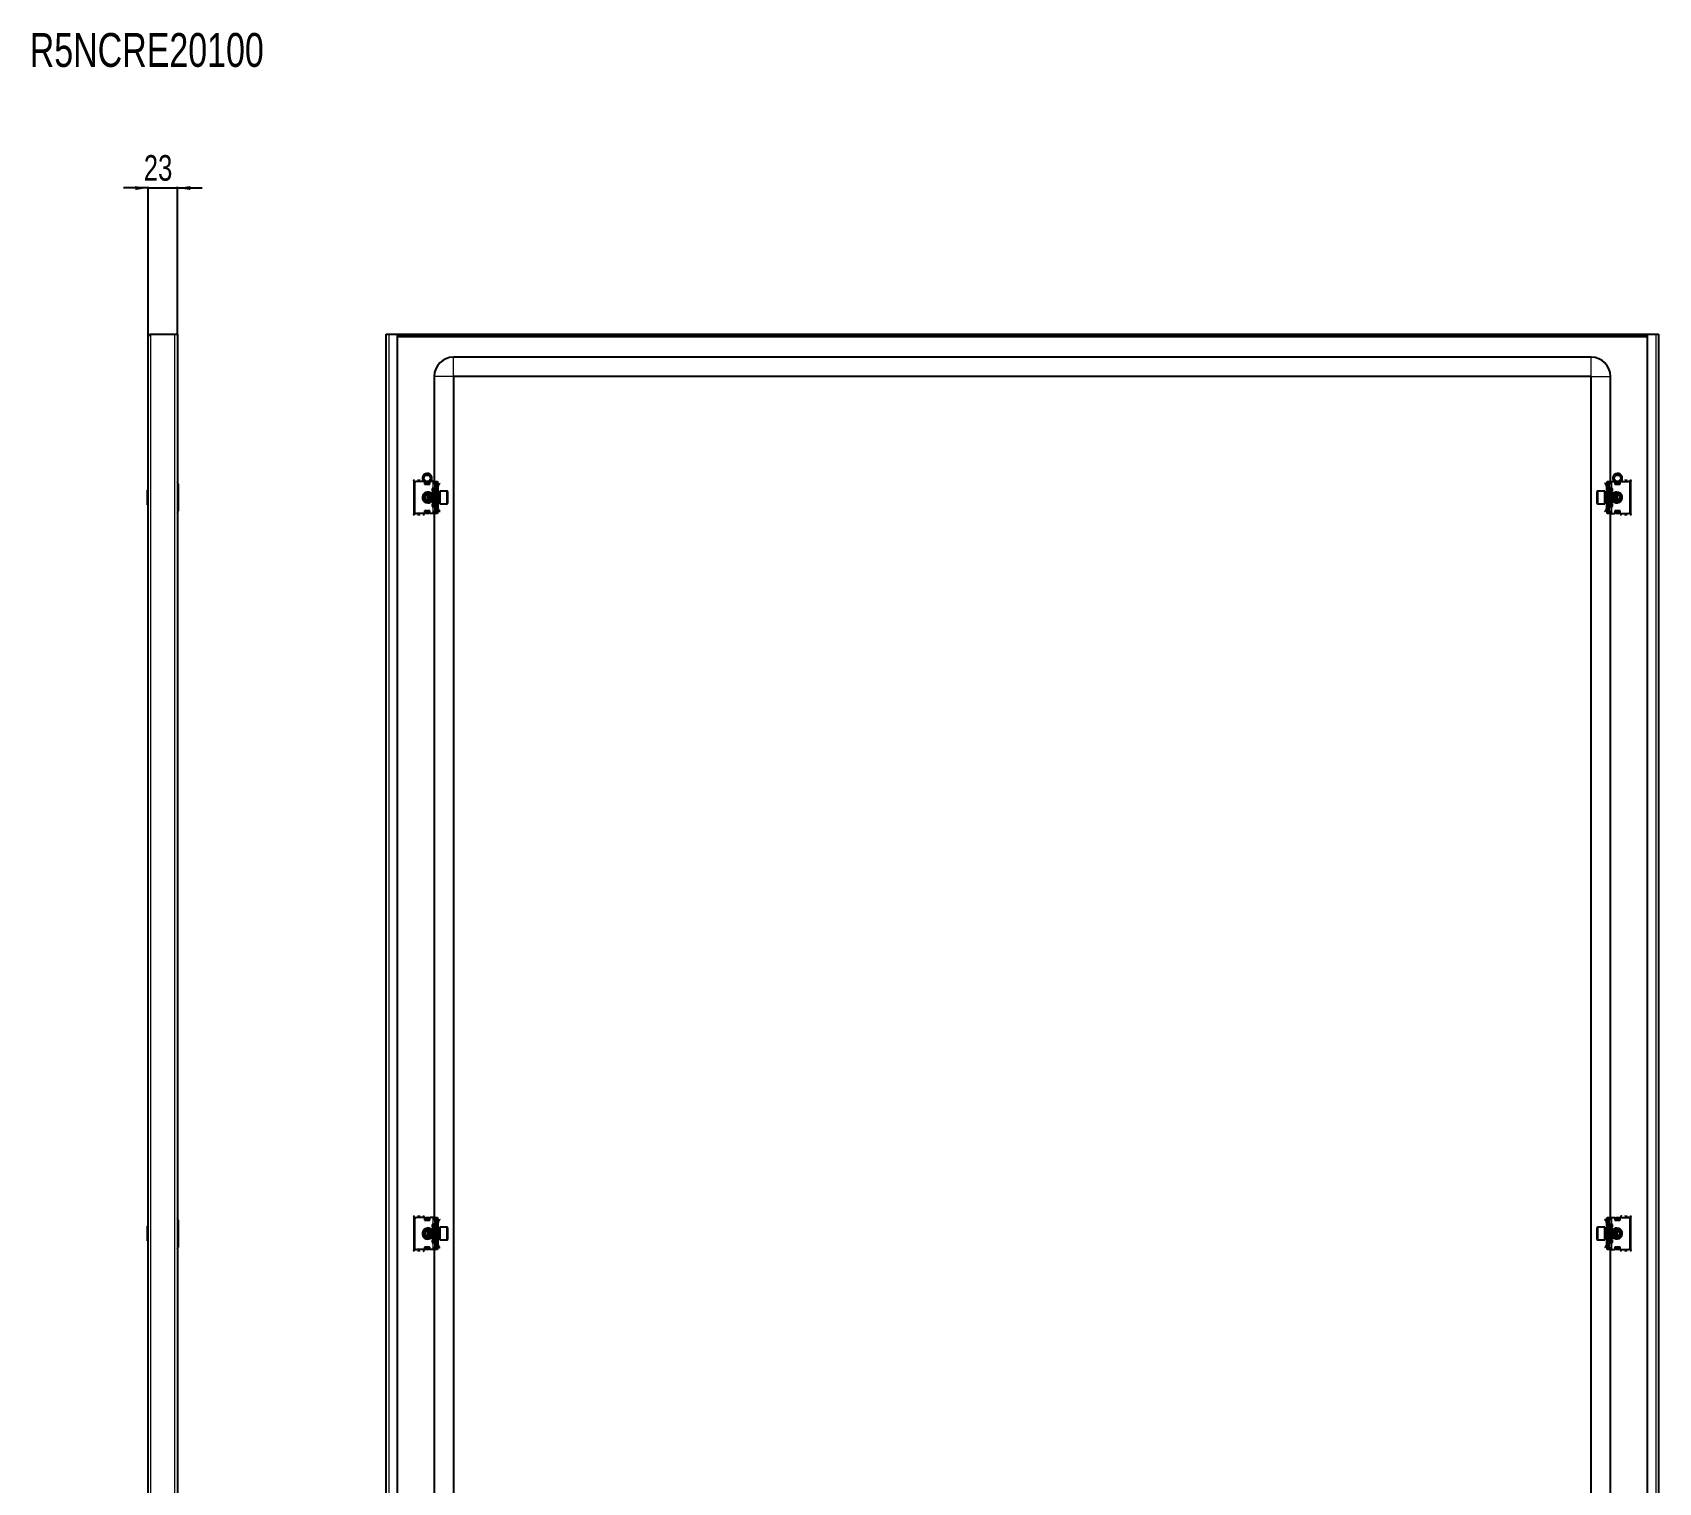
# Model space of a CAD drawing. Header units: millimetres. Extents: x -666 to 2049, y -1116 to 1206.
# Drawn here: x 778 to 2049, y 74 to 1206 of the extents above; entities that cross this region are included whole.
import ezdxf

# ---------------------------------------------------------------- set-up
doc = ezdxf.new("R2010")
doc.units = ezdxf.units.MM
doc.layers.add('FORMAT', color=7, linetype='Continuous')
doc.styles.add('SLDTEXTSTYLE0', font='TXT', dxfattribs={"width": 0.75})
doc.dimstyles.new('SLDDIMSTYLE0', dxfattribs={"dimtxt": 20, "dimasz": 10, "dimexe": 0, "dimexo": 0.0625, "dimgap": 5, "dimtad": 2, "dimdec": 1, "dimrnd": 1e-09, "dimzin": 12, "dimdsep": 46, "dimtxsty": 'SLDTEXTSTYLE0', "dimsah": 1, "dimcen": 0.09, "dimadec": 0, "dimazin": 3, "dimtfac": 1, "dimtmove": 0, "dimatfit": 0, "dimfxl": 0, "dimfrac": 2, "dimtolj": 1, "dimtzin": 12, "dimarcsym": 0})

# ---------------------------------------------------------------- blocks, each defined once
blk = doc.blocks.new('_D')
at = {"layer": 'FORMAT'}
for p, q in [((868.5, 1084.7), (849.3, 1084.7)), ((868.5, 968.4), (868.5, 1085.7)), ((868.5, 1084.7), (891.5, 1084.7)), ((891.5, 970.5), (891.5, 1085.7)), ((891.5, 1084.7), (910.7, 1084.7))]:
    blk.add_line(p, q, dxfattribs=at)
for points in [[(868.5, 1084.7), (858.5, 1086.2), (858.5, 1083.1)], [(891.5, 1084.7), (901.5, 1083.1), (901.5, 1086.2)]]:
    blk.add_solid(points, dxfattribs=at)
at = {"layer": 'FORMAT', "insert": (865.2, 1110.4), "char_height": 20, "attachment_point": 1, "style": 'SLDTEXTSTYLE0'}
blk.add_mtext('23', dxfattribs=at)

msp = doc.modelspace()

# ---------------------------------------------------------------- linework, layer by layer
at = {"color": 7, "linetype": 'Continuous', "lineweight": 25}
for p, q in [((868.5, -982.42), (868.5, 968.38)), ((870.6, 970.48), (889.4, 970.48)), ((889.4, 970.48), (891.5, 970.48)), ((891.5, 970.48), (891.5, -984.52)), ((1054.61, 970.48), (1056.71, 970.48)), ((1054.61, -984.52), (1054.61, 970.48)), ((1056.71, 970.48), (1063.11, 970.48)), ((1063.11, 970.48), (1063.11, -984.52)), ((1063.11, 970.48), (2040.11, 970.48)), ((1063.11, 968.98), (2040.11, 968.98)), ((2040.11, -984.52), (2040.11, 970.48)), ((2040.11, 970.48), (2046.51, 970.48)), ((2046.51, 970.48), (2048.61, 970.48)), ((2048.61, 970.48), (2048.61, -984.52)), ((1996.11, 952.48), (1107.11, 952.48)), ((1092.11, 937.48), (1092.11, 855.48)), ((1107.11, 937.48), (1107.11, -951.52)), ((1996.11, 937.48), (1107.11, 937.48)), ((1996.11, -951.52), (1996.11, 937.48)), ((2011.11, 855.48), (2011.11, 937.48)), ((892, 853.48), (892, 832.48)), ((1076.11, 855.73), (1076.11, 830.23)), ((1076.61, 853.48), (1076.61, 832.48)), ((1084.61, 855.48), (1078.61, 855.48)), ((1084.61, 855.48), (1084.61, 853.48)), ((1084.81, 854.69), (1084.61, 854.81)), ((1084.61, 853.48), (1088.61, 853.48)), ((1084.81, 853.48), (1084.81, 854.69)), ((1084.86, 855.11), (1085.19, 855.34)), ((1085.36, 855.11), (1084.86, 854.75)), ((1084.86, 854.75), (1084.86, 855.11)), ((1084.86, 853.84), (1084.86, 854.75)), ((1084.86, 853.48), (1084.86, 853.84)), ((1085.36, 855.26), (1085.36, 855.11)), ((1085.36, 855.11), (1085.76, 855.11)), ((1087.45, 855.11), (1087.86, 855.11)), ((1087.86, 855.11), (1087.86, 855.26)), ((1088.36, 854.75), (1087.86, 855.11)), ((1088.02, 855.34), (1088.36, 855.11)), ((1088.36, 855.11), (1088.36, 854.75)), ((1088.61, 854.81), (1088.36, 854.67)), ((1088.36, 854.75), (1088.36, 853.84)), ((1088.36, 853.84), (1088.36, 853.48)), ((1088.61, 853.48), (1088.61, 855.48)), ((1091.11, 855.48), (1088.61, 855.48)), ((1092.61, 855.48), (1091.11, 855.48)), ((1092.61, 853.48), (1092.61, 855.48)), ((1092.61, 855.48), (1094.61, 855.48)), ((1092.61, 853.48), (1092.61, 832.48)), ((1093.61, 832.48), (1093.61, 853.48)), ((1094.61, 855.48), (1094.61, 855.22)), ((1094.61, 855.22), (1094.61, 830.75)), ((1094.61, 854.4), (1094.81, 854.19)), ((1095.11, 851.73), (1094.61, 851.73)), ((1095.11, 853.48), (1095.11, 853.02)), ((1095.11, 848.23), (1095.11, 851.73)), ((1095.19, 853.15), (1096.17, 854.12)), ((1095.55, 852.8), (1095.19, 853.15)), ((1095.55, 852.8), (1096.52, 853.77)), ((1096.17, 854.12), (1096.52, 853.77)), ((2007.05, 854.12), (2006.69, 853.77)), ((2007.67, 852.8), (2006.69, 853.77)), ((2008.02, 853.15), (2007.05, 854.12)), ((2007.67, 852.8), (2008.02, 853.15)), ((2008.11, 853.48), (2008.11, 853.09)), ((2008.11, 851.73), (2008.61, 851.73)), ((2008.11, 851.73), (2008.11, 848.23)), ((2008.4, 854.19), (2008.61, 854.4)), ((2008.61, 855.48), (2010.61, 855.48)), ((2008.61, 855.22), (2008.61, 855.48)), ((2008.61, 830.75), (2008.61, 855.22)), ((2009.61, 853.48), (2009.61, 832.48)), ((2010.61, 855.48), (2010.61, 853.48)), ((2010.61, 855.48), (2012.11, 855.48)), ((2010.61, 832.48), (2010.61, 853.48)), ((2012.11, 855.48), (2014.61, 855.48)), ((2014.61, 855.48), (2014.61, 853.48)), ((2014.86, 854.67), (2014.61, 854.81)), ((2014.61, 853.48), (2018.61, 853.48)), ((2014.86, 855.11), (2015.19, 855.34)), ((2015.36, 855.11), (2014.86, 854.75)), ((2014.86, 854.75), (2014.86, 855.11)), ((2014.86, 853.84), (2014.86, 854.75)), ((2014.86, 853.48), (2014.86, 853.84)), ((2015.36, 855.26), (2015.36, 855.11)), ((2015.36, 855.11), (2015.76, 855.11)), ((2017.45, 855.11), (2017.86, 855.11)), ((2017.86, 855.11), (2017.86, 855.26)), ((2018.36, 854.75), (2017.86, 855.11)), ((2018.02, 855.34), (2018.36, 855.11)), ((2018.36, 855.11), (2018.36, 854.75)), ((2018.36, 854.75), (2018.36, 853.84)), ((2018.36, 853.84), (2018.36, 853.48)), ((2018.61, 854.81), (2018.41, 854.69)), ((2018.41, 854.69), (2018.41, 853.48)), ((2018.61, 853.48), (2018.61, 855.48)), ((2018.61, 855.48), (2024.61, 855.48)), ((2026.61, 832.48), (2026.61, 853.48)), ((2027.11, 830.23), (2027.11, 855.73)), ((868.5, 848.77), (868.2, 848.77)), ((868.2, 837.2), (868.2, 848.77)), ((1086.08, 840.42), (1086.91, 840.23)), ((1087.16, 845.98), (1086.61, 845.43)), ((1086.61, 845.43), (1086.61, 840.54)), ((1086.61, 840.54), (1087.16, 839.98)), ((1087.22, 845.98), (1087.16, 845.98)), ((1087.16, 845.98), (1087.16, 839.98)), ((1087.16, 839.98), (1087.22, 839.98)), ((1087.61, 845.43), (1087.22, 845.98)), ((1087.22, 845.98), (1087.22, 841.84)), ((1087.22, 841.84), (1087.22, 839.98)), ((1087.22, 839.98), (1087.61, 840.54)), ((1087.4, 840.24), (1087.77, 840.31)), ((1087.99, 845.98), (1087.61, 845.43)), ((1087.61, 845.43), (1087.61, 842.05)), ((1087.61, 842.05), (1087.61, 840.54)), ((1087.61, 840.54), (1087.99, 839.98)), ((1088.22, 845.98), (1087.99, 845.98)), ((1087.99, 845.98), (1087.99, 841.84)), ((1087.99, 841.84), (1087.99, 839.98)), ((1087.99, 839.98), (1088.22, 839.98)), ((1088.61, 845.43), (1088.22, 845.98)), ((1088.22, 845.98), (1088.22, 841.84)), ((1088.22, 841.84), (1088.22, 839.98)), ((1088.22, 839.98), (1088.61, 840.54)), ((1088.44, 845.67), (1088.68, 845.54)), ((1088.68, 840.43), (1088.44, 840.3)), ((1088.99, 845.98), (1088.61, 845.43)), ((1088.61, 845.43), (1088.61, 842.05)), ((1088.61, 842.05), (1088.61, 840.54)), ((1088.61, 840.54), (1088.99, 839.98)), ((1089.22, 845.98), (1088.99, 845.98)), ((1088.99, 845.98), (1088.99, 841.84)), ((1088.99, 841.84), (1088.99, 839.98)), ((1088.99, 839.98), (1089.22, 839.98)), ((1089.61, 845.43), (1089.22, 845.98)), ((1089.22, 845.98), (1089.22, 841.84)), ((1089.22, 841.84), (1089.22, 839.98)), ((1089.22, 839.98), (1089.61, 840.54)), ((1089.99, 845.98), (1089.61, 845.43)), ((1089.61, 845.43), (1089.61, 842.05)), ((1089.61, 842.05), (1089.61, 840.54)), ((1089.61, 840.54), (1089.99, 839.98)), ((1090.22, 845.98), (1089.99, 845.98)), ((1089.99, 845.98), (1089.99, 841.84)), ((1089.99, 841.84), (1089.99, 839.98)), ((1089.99, 839.98), (1090.22, 839.98)), ((1090.61, 845.43), (1090.22, 845.98)), ((1090.22, 845.98), (1090.22, 841.84)), ((1090.22, 841.84), (1090.22, 839.98)), ((1090.22, 839.98), (1090.61, 840.54)), ((1090.61, 849.98), (1090.61, 847.98)), ((1091.11, 849.98), (1090.61, 849.98)), ((1090.61, 848.23), (1091.61, 848.23)), ((1090.61, 847.98), (1092.28, 847.02)), ((1092.11, 846.98), (1090.61, 846.98)), ((1090.61, 846.98), (1090.61, 838.98)), ((1090.61, 838.98), (1092.11, 838.98)), ((1092.28, 838.95), (1090.61, 837.98)), ((1092.61, 849.98), (1091.11, 849.98)), ((1091.61, 848.23), (1092.11, 848.23)), ((1092.11, 848.23), (1092.11, 847.12)), ((1092.11, 838.85), (1092.11, 837.73)), ((1095.11, 848.23), (1094.61, 848.23)), ((1094.99, 845.98), (1094.61, 845.43)), ((1094.61, 840.54), (1094.99, 839.98)), ((1095.22, 845.98), (1094.99, 845.98)), ((1094.99, 845.98), (1094.99, 841.84)), ((1094.99, 841.84), (1094.99, 839.98)), ((1094.99, 839.98), (1095.22, 839.98)), ((1095.11, 845.98), (1095.11, 848.23)), ((1095.11, 837.73), (1095.11, 839.98)), ((1095.61, 845.43), (1095.22, 845.98)), ((1095.22, 845.98), (1095.22, 841.84)), ((1095.22, 841.84), (1095.22, 839.98)), ((1095.22, 839.98), (1095.61, 840.54)), ((1095.99, 845.98), (1095.61, 845.43)), ((1095.61, 845.43), (1095.61, 842.05)), ((1095.61, 842.05), (1095.61, 840.54)), ((1095.61, 840.54), (1095.99, 839.98)), ((1096.36, 845.98), (1095.99, 845.98)), ((1095.99, 845.98), (1095.99, 841.84)), ((1095.99, 841.84), (1095.99, 839.98)), ((1095.99, 839.98), (1096.36, 839.98)), ((1102.01, 847.98), (1096.61, 847.98)), ((1096.61, 847.98), (1096.61, 837.98)), ((1102.61, 847.38), (1102.61, 838.58)), ((2000.61, 847.05), (2000.61, 847.38)), ((2000.61, 838.58), (2000.61, 847.05)), ((2006.61, 847.98), (2001.21, 847.98)), ((2006.61, 847.61), (2006.61, 847.98)), ((2006.61, 837.98), (2006.61, 847.61)), ((2007.22, 845.98), (2006.86, 845.98)), ((2006.86, 839.98), (2007.22, 839.98)), ((2007.61, 845.43), (2007.22, 845.98)), ((2007.22, 841.84), (2007.22, 845.98)), ((2007.22, 839.98), (2007.22, 841.84)), ((2007.22, 839.98), (2007.61, 840.54)), ((2007.99, 845.98), (2007.61, 845.43)), ((2007.61, 842.05), (2007.61, 845.43)), ((2007.61, 840.54), (2007.61, 842.05)), ((2007.61, 840.54), (2007.99, 839.98)), ((2008.22, 845.98), (2007.99, 845.98)), ((2007.99, 841.84), (2007.99, 845.98)), ((2007.99, 839.98), (2007.99, 841.84)), ((2007.99, 839.98), (2008.22, 839.98)), ((2008.61, 848.23), (2008.11, 848.23)), ((2008.11, 848.23), (2008.11, 845.98)), ((2008.11, 839.98), (2008.11, 837.73)), ((2008.61, 845.43), (2008.22, 845.98)), ((2008.22, 841.84), (2008.22, 845.98)), ((2008.22, 839.98), (2008.22, 841.84)), ((2008.22, 839.98), (2008.61, 840.54)), ((2012.11, 849.98), (2010.61, 849.98)), ((2010.93, 847.02), (2012.61, 847.98)), ((2012.61, 837.98), (2010.93, 838.95)), ((2011.11, 847.12), (2011.11, 848.23)), ((2011.11, 848.23), (2011.61, 848.23)), ((2012.61, 846.98), (2011.11, 846.98)), ((2011.11, 838.98), (2012.61, 838.98)), ((2011.11, 837.73), (2011.11, 838.85)), ((2011.61, 848.23), (2012.61, 848.23)), ((2012.61, 849.98), (2012.11, 849.98)), ((2012.61, 847.98), (2012.61, 849.98)), ((2012.61, 838.98), (2012.61, 846.98)), ((2012.99, 845.98), (2012.61, 845.43)), ((2012.61, 840.54), (2012.99, 839.98)), ((2013.22, 845.98), (2012.99, 845.98)), ((2012.99, 841.84), (2012.99, 845.98)), ((2012.99, 839.98), (2012.99, 841.84)), ((2012.99, 839.98), (2013.22, 839.98)), ((2013.61, 845.43), (2013.22, 845.98)), ((2013.22, 841.84), (2013.22, 845.98)), ((2013.22, 839.98), (2013.22, 841.84)), ((2013.22, 839.98), (2013.61, 840.54)), ((2013.99, 845.98), (2013.61, 845.43)), ((2013.61, 842.05), (2013.61, 845.43)), ((2013.61, 840.54), (2013.61, 842.05)), ((2013.61, 840.54), (2013.99, 839.98)), ((2014.22, 845.98), (2013.99, 845.98)), ((2013.99, 841.84), (2013.99, 845.98)), ((2013.99, 839.98), (2013.99, 841.84)), ((2013.99, 839.98), (2014.22, 839.98)), ((2014.61, 845.43), (2014.22, 845.98)), ((2014.22, 841.84), (2014.22, 845.98)), ((2014.22, 839.98), (2014.22, 841.84)), ((2014.22, 839.98), (2014.61, 840.54)), ((2014.53, 845.54), (2014.78, 845.67)), ((2014.78, 840.3), (2014.53, 840.43)), ((2014.99, 845.98), (2014.61, 845.43)), ((2014.61, 842.05), (2014.61, 845.43)), ((2014.61, 840.54), (2014.61, 842.05)), ((2014.61, 840.54), (2014.99, 839.98)), ((2015.22, 845.98), (2014.99, 845.98)), ((2014.99, 841.84), (2014.99, 845.98)), ((2014.99, 839.98), (2014.99, 841.84)), ((2014.99, 839.98), (2015.22, 839.98)), ((2015.61, 845.43), (2015.22, 845.98)), ((2015.22, 841.84), (2015.22, 845.98)), ((2015.22, 839.98), (2015.22, 841.84)), ((2015.22, 839.98), (2015.61, 840.54)), ((2015.44, 840.31), (2015.82, 840.24)), ((2015.99, 845.98), (2015.61, 845.43)), ((2015.61, 842.05), (2015.61, 845.43)), ((2015.61, 840.54), (2015.61, 842.05)), ((2015.61, 840.54), (2015.99, 839.98)), ((2016.05, 845.98), (2015.99, 845.98)), ((2015.99, 841.84), (2015.99, 845.98)), ((2015.99, 839.98), (2015.99, 841.84)), ((2015.99, 839.98), (2016.05, 839.98)), ((2016.61, 845.43), (2016.05, 845.98)), ((2016.05, 845.76), (2016.05, 845.98)), ((2016.05, 839.98), (2016.05, 845.76)), ((2016.05, 839.98), (2016.61, 840.54)), ((2016.3, 840.23), (2017.13, 840.42)), ((2016.61, 845.24), (2016.61, 845.43)), ((2016.61, 840.54), (2016.61, 845.24)), ((868.2, 837.2), (868.5, 837.2)), ((1084.61, 830.48), (1078.61, 830.48)), ((1084.11, 830.48), (1084.11, 830.23)), ((1084.61, 832.48), (1084.61, 830.48)), ((1088.61, 832.48), (1084.61, 832.48)), ((1084.61, 830.6), (1084.81, 830.6)), ((1084.81, 830.6), (1084.81, 832.48)), ((1084.86, 832.13), (1084.86, 832.48)), ((1084.86, 831.22), (1084.86, 832.13)), ((1084.86, 831.22), (1085.36, 830.86)), ((1084.86, 830.86), (1084.86, 831.22)), ((1085.36, 830.51), (1084.86, 830.86)), ((1087.86, 830.86), (1085.36, 830.86)), ((1085.36, 830.86), (1085.36, 830.51)), ((1087.86, 830.51), (1085.36, 830.51)), ((1087.86, 830.86), (1088.36, 831.22)), ((1087.86, 830.51), (1087.86, 830.86)), ((1088.36, 830.86), (1087.86, 830.51)), ((1088.36, 832.48), (1088.36, 832.13)), ((1088.36, 832.13), (1088.36, 831.22)), ((1088.36, 831.22), (1088.36, 830.86)), ((1088.61, 830.48), (1088.61, 832.48)), ((1091.11, 830.48), (1088.61, 830.48)), ((1090.61, 837.98), (1090.61, 835.98)), ((1091.61, 837.73), (1090.61, 837.73)), ((1090.61, 835.98), (1091.11, 835.98)), ((1091.11, 835.98), (1092.61, 835.98)), ((1092.61, 830.48), (1091.11, 830.48)), ((1092.11, 837.73), (1091.61, 837.73)), ((1092.11, 830.48), (1092.11, 280.48)), ((1092.61, 830.48), (1092.61, 832.48)), ((1094.61, 830.48), (1092.61, 830.48)), ((1094.61, 837.73), (1095.11, 837.73)), ((1095.11, 834.23), (1094.61, 834.23)), ((1094.81, 831.78), (1094.61, 831.57)), ((1094.61, 830.75), (1094.61, 830.48)), ((1095.11, 834.23), (1095.11, 837.73)), ((1095.11, 832.48), (1095.11, 832.88)), ((1095.55, 833.17), (1095.19, 832.82)), ((1095.19, 832.82), (1096.17, 831.85)), ((1095.55, 833.17), (1096.52, 832.2)), ((1096.17, 831.85), (1096.52, 832.2)), ((1096.61, 837.98), (1102.01, 837.98)), ((2001.21, 837.98), (2006.61, 837.98)), ((2007.67, 833.17), (2006.69, 832.2)), ((2007.05, 831.85), (2006.69, 832.2)), ((2008.02, 832.82), (2007.05, 831.85)), ((2007.67, 833.17), (2008.02, 832.82)), ((2008.11, 837.73), (2008.11, 834.23)), ((2008.11, 837.73), (2008.61, 837.73)), ((2008.11, 834.23), (2008.61, 834.23)), ((2008.11, 832.48), (2008.11, 832.94)), ((2008.61, 831.57), (2008.4, 831.78)), ((2008.61, 830.48), (2008.61, 830.75)), ((2010.61, 830.48), (2008.61, 830.48)), ((2010.61, 835.98), (2012.11, 835.98)), ((2010.61, 832.48), (2010.61, 830.48)), ((2010.61, 830.48), (2012.11, 830.48)), ((2011.61, 837.73), (2011.11, 837.73)), ((2011.11, 280.48), (2011.11, 830.48)), ((2012.61, 837.73), (2011.61, 837.73)), ((2012.11, 835.98), (2012.61, 835.98)), ((2012.11, 830.48), (2014.61, 830.48)), ((2012.61, 835.98), (2012.61, 837.98)), ((2018.61, 832.48), (2014.61, 832.48)), ((2014.61, 832.48), (2014.61, 830.48)), ((2014.86, 832.13), (2014.86, 832.48)), ((2014.86, 831.22), (2014.86, 832.13)), ((2014.86, 831.22), (2015.36, 830.86)), ((2014.86, 830.86), (2014.86, 831.22)), ((2015.36, 830.51), (2014.86, 830.86)), ((2017.86, 830.86), (2015.36, 830.86)), ((2015.36, 830.86), (2015.36, 830.51)), ((2017.86, 830.51), (2015.36, 830.51)), ((2017.86, 830.86), (2018.36, 831.22)), ((2017.86, 830.51), (2017.86, 830.86)), ((2018.36, 830.86), (2017.86, 830.51)), ((2018.36, 832.48), (2018.36, 832.13)), ((2018.36, 832.13), (2018.36, 831.22)), ((2018.36, 831.22), (2018.36, 830.86)), ((2018.41, 832.48), (2018.41, 830.6)), ((2018.41, 830.6), (2018.61, 830.6)), ((2018.61, 830.48), (2018.61, 832.48)), ((2018.61, 830.48), (2024.61, 830.48)), ((2019.11, 830.23), (2019.11, 830.48)), ((1076.11, 280.73), (1076.11, 255.23)), ((1084.61, 280.48), (1078.61, 280.48)), ((1084.11, 280.73), (1084.11, 280.48)), ((1084.61, 280.48), (1084.61, 278.48)), ((1084.81, 280.37), (1084.61, 280.37)), ((1084.81, 278.48), (1084.81, 280.37)), ((1084.86, 280.11), (1085.36, 280.46)), ((1085.36, 280.11), (1084.86, 279.75)), ((1084.86, 279.75), (1084.86, 280.11)), ((1084.86, 278.84), (1084.86, 279.75)), ((1085.36, 280.46), (1085.36, 280.11)), ((1085.36, 280.46), (1087.86, 280.46)), ((1085.36, 280.11), (1087.86, 280.11)), ((1087.86, 280.11), (1087.86, 280.46)), ((1087.86, 280.46), (1088.36, 280.11)), ((1088.36, 279.75), (1087.86, 280.11)), ((1088.36, 280.11), (1088.36, 279.75)), ((1088.36, 279.75), (1088.36, 278.84)), ((1091.11, 280.48), (1088.61, 280.48)), ((1088.61, 278.48), (1088.61, 280.48)), ((1092.61, 280.48), (1091.11, 280.48)), ((1092.61, 278.48), (1092.61, 280.48)), ((1092.61, 280.48), (1094.61, 280.48)), ((1094.61, 280.48), (1094.61, 280.22)), ((1094.61, 280.22), (1094.61, 255.75)), ((2008.61, 280.48), (2010.61, 280.48)), ((2008.61, 280.22), (2008.61, 280.48)), ((2008.61, 255.75), (2008.61, 280.22)), ((2010.61, 280.48), (2010.61, 278.48)), ((2010.61, 280.48), (2012.11, 280.48)), ((2012.11, 280.48), (2014.61, 280.48)), ((2014.61, 280.48), (2014.61, 278.48)), ((2014.86, 280.11), (2015.36, 280.46)), ((2015.36, 280.11), (2014.86, 279.75)), ((2014.86, 279.75), (2014.86, 280.11)), ((2014.86, 278.84), (2014.86, 279.75)), ((2015.36, 280.46), (2015.36, 280.11)), ((2015.36, 280.46), (2017.86, 280.46)), ((2015.36, 280.11), (2017.86, 280.11)), ((2017.86, 280.11), (2017.86, 280.46)), ((2017.86, 280.46), (2018.36, 280.11)), ((2018.36, 279.75), (2017.86, 280.11)), ((2018.36, 280.11), (2018.36, 279.75)), ((2018.36, 279.75), (2018.36, 278.84)), ((2018.41, 280.37), (2018.41, 278.48)), ((2018.61, 280.37), (2018.41, 280.37)), ((2018.61, 280.48), (2024.61, 280.48)), ((2018.61, 278.48), (2018.61, 280.48)), ((2019.11, 280.48), (2019.11, 280.73)), ((2027.11, 255.23), (2027.11, 280.73)), ((868.5, 273.77), (868.2, 273.77)), ((868.2, 262.2), (868.2, 273.77)), ((892, 278.48), (892, 257.48)), ((1076.61, 278.48), (1076.61, 257.48)), ((1084.61, 278.48), (1088.61, 278.48)), ((1084.86, 278.48), (1084.86, 278.84)), ((1087.16, 270.98), (1086.61, 270.43)), ((1086.61, 270.43), (1086.61, 265.54)), ((1087.22, 270.98), (1087.16, 270.98)), ((1087.16, 270.98), (1087.16, 264.98)), ((1087.61, 270.43), (1087.22, 270.98)), ((1087.22, 270.98), (1087.22, 266.84)), ((1087.22, 266.84), (1087.22, 264.98)), ((1087.99, 270.98), (1087.61, 270.43)), ((1087.61, 270.43), (1087.61, 267.05)), ((1087.61, 267.05), (1087.61, 265.54)), ((1088.22, 270.98), (1087.99, 270.98)), ((1087.99, 270.98), (1087.99, 266.84)), ((1087.99, 266.84), (1087.99, 264.98)), ((1088.61, 270.43), (1088.22, 270.98)), ((1088.22, 270.98), (1088.22, 266.84)), ((1088.22, 266.84), (1088.22, 264.98)), ((1088.36, 278.84), (1088.36, 278.48)), ((1088.44, 270.67), (1088.68, 270.54)), ((1088.99, 270.98), (1088.61, 270.43)), ((1088.61, 270.43), (1088.61, 267.05)), ((1088.61, 267.05), (1088.61, 265.54)), ((1089.22, 270.98), (1088.99, 270.98)), ((1088.99, 270.98), (1088.99, 266.84)), ((1088.99, 266.84), (1088.99, 264.98)), ((1089.61, 270.43), (1089.22, 270.98)), ((1089.22, 270.98), (1089.22, 266.84)), ((1089.22, 266.84), (1089.22, 264.98)), ((1089.99, 270.98), (1089.61, 270.43)), ((1089.61, 270.43), (1089.61, 267.05)), ((1089.61, 267.05), (1089.61, 265.54)), ((1090.22, 270.98), (1089.99, 270.98)), ((1089.99, 270.98), (1089.99, 266.84)), ((1089.99, 266.84), (1089.99, 264.98)), ((1090.61, 270.43), (1090.22, 270.98)), ((1090.22, 270.98), (1090.22, 266.84)), ((1090.22, 266.84), (1090.22, 264.98)), ((1090.61, 274.98), (1090.61, 272.98)), ((1091.11, 274.98), (1090.61, 274.98)), ((1090.61, 273.23), (1091.61, 273.23)), ((1090.61, 272.98), (1092.28, 272.02)), ((1092.11, 271.98), (1090.61, 271.98)), ((1090.61, 271.98), (1090.61, 263.98)), ((1092.61, 274.98), (1091.11, 274.98)), ((1091.61, 273.23), (1092.11, 273.23)), ((1092.11, 273.23), (1092.11, 272.12)), ((1092.61, 278.48), (1092.61, 257.48)), ((1093.61, 257.48), (1093.61, 278.48)), ((1094.61, 279.4), (1094.81, 279.19)), ((1095.11, 276.73), (1094.61, 276.73)), ((1095.11, 273.23), (1094.61, 273.23)), ((1094.99, 270.98), (1094.61, 270.43)), ((1095.22, 270.98), (1094.99, 270.98)), ((1094.99, 270.98), (1094.99, 266.84)), ((1094.99, 266.84), (1094.99, 264.98)), ((1095.11, 278.48), (1095.11, 278.02)), ((1095.11, 273.23), (1095.11, 276.73)), ((1095.11, 270.98), (1095.11, 273.23)), ((1095.19, 278.15), (1096.17, 279.12)), ((1095.55, 277.8), (1095.19, 278.15)), ((1095.61, 270.43), (1095.22, 270.98)), ((1095.22, 270.98), (1095.22, 266.84)), ((1095.22, 266.84), (1095.22, 264.98)), ((1095.55, 277.8), (1096.52, 278.77)), ((1095.99, 270.98), (1095.61, 270.43)), ((1095.61, 270.43), (1095.61, 267.05)), ((1095.61, 267.05), (1095.61, 265.54)), ((1096.36, 270.98), (1095.99, 270.98)), ((1095.99, 270.98), (1095.99, 266.84)), ((1095.99, 266.84), (1095.99, 264.98)), ((1096.17, 279.12), (1096.52, 278.77)), ((1102.01, 272.98), (1096.61, 272.98)), ((1096.61, 272.98), (1096.61, 262.98)), ((1102.61, 272.38), (1102.61, 263.58)), ((2000.61, 272.05), (2000.61, 272.38)), ((2000.61, 263.58), (2000.61, 272.05)), ((2006.61, 272.98), (2001.21, 272.98)), ((2006.61, 272.61), (2006.61, 272.98)), ((2006.61, 262.98), (2006.61, 272.61)), ((2007.05, 279.12), (2006.69, 278.77)), ((2007.67, 277.8), (2006.69, 278.77)), ((2007.22, 270.98), (2006.86, 270.98)), ((2008.02, 278.15), (2007.05, 279.12)), ((2007.61, 270.43), (2007.22, 270.98)), ((2007.22, 266.84), (2007.22, 270.98)), ((2007.22, 264.98), (2007.22, 266.84)), ((2007.99, 270.98), (2007.61, 270.43)), ((2007.61, 267.05), (2007.61, 270.43)), ((2007.61, 265.54), (2007.61, 267.05)), ((2007.67, 277.8), (2008.02, 278.15)), ((2008.22, 270.98), (2007.99, 270.98)), ((2007.99, 266.84), (2007.99, 270.98)), ((2007.99, 264.98), (2007.99, 266.84)), ((2008.11, 278.48), (2008.11, 278.09)), ((2008.11, 276.73), (2008.61, 276.73)), ((2008.11, 276.73), (2008.11, 273.23)), ((2008.61, 273.23), (2008.11, 273.23)), ((2008.11, 273.23), (2008.11, 270.98)), ((2008.61, 270.43), (2008.22, 270.98)), ((2008.22, 266.84), (2008.22, 270.98)), ((2008.22, 264.98), (2008.22, 266.84)), ((2008.4, 279.19), (2008.61, 279.4)), ((2009.61, 278.48), (2009.61, 257.48)), ((2010.61, 257.48), (2010.61, 278.48)), ((2012.11, 274.98), (2010.61, 274.98)), ((2010.93, 272.02), (2012.61, 272.98)), ((2011.11, 272.12), (2011.11, 273.23)), ((2011.11, 273.23), (2011.61, 273.23)), ((2012.61, 271.98), (2011.11, 271.98)), ((2011.61, 273.23), (2012.61, 273.23)), ((2012.61, 274.98), (2012.11, 274.98)), ((2012.61, 272.98), (2012.61, 274.98)), ((2012.61, 263.98), (2012.61, 271.98)), ((2012.99, 270.98), (2012.61, 270.43)), ((2013.22, 270.98), (2012.99, 270.98)), ((2012.99, 266.84), (2012.99, 270.98)), ((2012.99, 264.98), (2012.99, 266.84)), ((2013.61, 270.43), (2013.22, 270.98)), ((2013.22, 266.84), (2013.22, 270.98)), ((2013.22, 264.98), (2013.22, 266.84)), ((2013.99, 270.98), (2013.61, 270.43)), ((2013.61, 267.05), (2013.61, 270.43)), ((2013.61, 265.54), (2013.61, 267.05)), ((2014.22, 270.98), (2013.99, 270.98)), ((2013.99, 266.84), (2013.99, 270.98)), ((2013.99, 264.98), (2013.99, 266.84)), ((2014.61, 270.43), (2014.22, 270.98)), ((2014.22, 266.84), (2014.22, 270.98)), ((2014.22, 264.98), (2014.22, 266.84)), ((2014.53, 270.54), (2014.78, 270.67)), ((2014.61, 278.48), (2018.61, 278.48)), ((2014.99, 270.98), (2014.61, 270.43)), ((2014.61, 267.05), (2014.61, 270.43)), ((2014.61, 265.54), (2014.61, 267.05)), ((2014.86, 278.48), (2014.86, 278.84)), ((2015.22, 270.98), (2014.99, 270.98)), ((2014.99, 266.84), (2014.99, 270.98)), ((2014.99, 264.98), (2014.99, 266.84)), ((2015.61, 270.43), (2015.22, 270.98)), ((2015.22, 266.84), (2015.22, 270.98)), ((2015.22, 264.98), (2015.22, 266.84)), ((2015.99, 270.98), (2015.61, 270.43)), ((2015.61, 267.05), (2015.61, 270.43)), ((2015.61, 265.54), (2015.61, 267.05)), ((2016.05, 270.98), (2015.99, 270.98)), ((2015.99, 266.84), (2015.99, 270.98)), ((2015.99, 264.98), (2015.99, 266.84)), ((2016.61, 270.43), (2016.05, 270.98)), ((2016.05, 270.76), (2016.05, 270.98)), ((2016.05, 264.98), (2016.05, 270.76)), ((2016.61, 270.24), (2016.61, 270.43)), ((2016.61, 265.54), (2016.61, 270.24)), ((2018.36, 278.84), (2018.36, 278.48)), ((2026.61, 257.48), (2026.61, 278.48)), ((868.2, 262.2), (868.5, 262.2)), ((1084.61, 255.48), (1078.61, 255.48)), ((1084.11, 255.48), (1084.11, 255.23)), ((1084.61, 257.48), (1084.61, 255.48)), ((1088.61, 257.48), (1084.61, 257.48)), ((1084.61, 255.6), (1084.81, 255.6)), ((1084.81, 255.6), (1084.81, 257.48)), ((1084.86, 257.13), (1084.86, 257.48)), ((1084.86, 256.22), (1084.86, 257.13)), ((1084.86, 256.22), (1085.36, 255.86)), ((1084.86, 255.86), (1084.86, 256.22)), ((1085.36, 255.51), (1084.86, 255.86)), ((1087.86, 255.86), (1085.36, 255.86)), ((1085.36, 255.86), (1085.36, 255.51)), ((1087.86, 255.51), (1085.36, 255.51)), ((1086.08, 265.42), (1086.91, 265.23)), ((1086.61, 265.54), (1087.16, 264.98)), ((1087.16, 264.98), (1087.22, 264.98)), ((1087.22, 264.98), (1087.61, 265.54)), ((1087.4, 265.24), (1087.77, 265.31)), ((1087.61, 265.54), (1087.99, 264.98)), ((1087.86, 255.86), (1088.36, 256.22)), ((1087.86, 255.51), (1087.86, 255.86)), ((1088.36, 255.86), (1087.86, 255.51)), ((1087.99, 264.98), (1088.22, 264.98)), ((1088.22, 264.98), (1088.61, 265.54)), ((1088.36, 257.48), (1088.36, 257.13)), ((1088.36, 257.13), (1088.36, 256.22)), ((1088.36, 256.22), (1088.36, 255.86)), ((1088.68, 265.43), (1088.44, 265.3)), ((1088.61, 265.54), (1088.99, 264.98)), ((1088.61, 255.48), (1088.61, 257.48)), ((1091.11, 255.48), (1088.61, 255.48)), ((1088.99, 264.98), (1089.22, 264.98)), ((1089.22, 264.98), (1089.61, 265.54)), ((1089.61, 265.54), (1089.99, 264.98)), ((1089.99, 264.98), (1090.22, 264.98)), ((1090.22, 264.98), (1090.61, 265.54)), ((1090.61, 263.98), (1092.11, 263.98)), ((1092.28, 263.95), (1090.61, 262.98)), ((1090.61, 262.98), (1090.61, 260.98)), ((1091.61, 262.73), (1090.61, 262.73)), ((1090.61, 260.98), (1091.11, 260.98)), ((1091.11, 260.98), (1092.61, 260.98)), ((1092.61, 255.48), (1091.11, 255.48)), ((1092.11, 262.73), (1091.61, 262.73)), ((1092.11, 263.85), (1092.11, 262.73)), ((1092.11, 255.48), (1092.11, -269.52)), ((1092.61, 255.48), (1092.61, 257.48)), ((1094.61, 255.48), (1092.61, 255.48)), ((1094.61, 265.54), (1094.99, 264.98)), ((1094.61, 262.73), (1095.11, 262.73)), ((1095.11, 259.23), (1094.61, 259.23)), ((1094.81, 256.78), (1094.61, 256.57)), ((1094.61, 255.75), (1094.61, 255.48)), ((1094.99, 264.98), (1095.22, 264.98)), ((1095.11, 262.73), (1095.11, 264.98)), ((1095.11, 259.23), (1095.11, 262.73)), ((1095.11, 257.48), (1095.11, 257.88)), ((1095.55, 258.17), (1095.19, 257.82)), ((1095.19, 257.82), (1096.17, 256.85)), ((1095.22, 264.98), (1095.61, 265.54)), ((1095.55, 258.17), (1096.52, 257.2)), ((1095.61, 265.54), (1095.99, 264.98)), ((1095.99, 264.98), (1096.36, 264.98)), ((1096.17, 256.85), (1096.52, 257.2)), ((1096.61, 262.98), (1102.01, 262.98)), ((2001.21, 262.98), (2006.61, 262.98)), ((2007.67, 258.17), (2006.69, 257.2)), ((2007.05, 256.85), (2006.69, 257.2)), ((2006.86, 264.98), (2007.22, 264.98)), ((2008.02, 257.82), (2007.05, 256.85)), ((2007.22, 264.98), (2007.61, 265.54)), ((2007.61, 265.54), (2007.99, 264.98)), ((2007.67, 258.17), (2008.02, 257.82)), ((2007.99, 264.98), (2008.22, 264.98)), ((2008.11, 264.98), (2008.11, 262.73)), ((2008.11, 262.73), (2008.61, 262.73)), ((2008.11, 262.73), (2008.11, 259.23)), ((2008.11, 259.23), (2008.61, 259.23)), ((2008.11, 257.48), (2008.11, 257.94)), ((2008.22, 264.98), (2008.61, 265.54)), ((2008.61, 256.57), (2008.4, 256.78)), ((2008.61, 255.48), (2008.61, 255.75)), ((2010.61, 255.48), (2008.61, 255.48)), ((2010.61, 260.98), (2012.11, 260.98)), ((2010.61, 257.48), (2010.61, 255.48)), ((2010.61, 255.48), (2012.11, 255.48)), ((2012.61, 262.98), (2010.93, 263.95)), ((2011.11, 263.98), (2012.61, 263.98)), ((2011.11, 262.73), (2011.11, 263.85)), ((2011.61, 262.73), (2011.11, 262.73)), ((2011.11, -269.52), (2011.11, 255.48)), ((2012.61, 262.73), (2011.61, 262.73)), ((2012.11, 260.98), (2012.61, 260.98)), ((2012.11, 255.48), (2014.61, 255.48)), ((2012.61, 265.54), (2012.99, 264.98)), ((2012.61, 260.98), (2012.61, 262.98)), ((2012.99, 264.98), (2013.22, 264.98)), ((2013.22, 264.98), (2013.61, 265.54)), ((2013.61, 265.54), (2013.99, 264.98)), ((2013.99, 264.98), (2014.22, 264.98)), ((2014.22, 264.98), (2014.61, 265.54)), ((2014.78, 265.3), (2014.53, 265.43)), ((2014.61, 265.54), (2014.99, 264.98)), ((2014.61, 257.48), (2014.61, 255.48)), ((2018.61, 257.48), (2014.61, 257.48)), ((2014.86, 257.13), (2014.86, 257.48)), ((2014.86, 256.22), (2014.86, 257.13)), ((2014.86, 256.22), (2015.36, 255.86)), ((2014.86, 255.86), (2014.86, 256.22)), ((2015.36, 255.51), (2014.86, 255.86)), ((2014.99, 264.98), (2015.22, 264.98)), ((2015.22, 264.98), (2015.61, 265.54)), ((2017.86, 255.86), (2015.36, 255.86)), ((2015.36, 255.86), (2015.36, 255.51)), ((2017.86, 255.51), (2015.36, 255.51)), ((2015.44, 265.31), (2015.82, 265.24)), ((2015.61, 265.54), (2015.99, 264.98)), ((2015.99, 264.98), (2016.05, 264.98)), ((2016.05, 264.98), (2016.61, 265.54)), ((2016.3, 265.23), (2017.13, 265.42)), ((2017.86, 255.86), (2018.36, 256.22)), ((2017.86, 255.51), (2017.86, 255.86)), ((2018.36, 255.86), (2017.86, 255.51)), ((2018.36, 257.48), (2018.36, 257.13)), ((2018.36, 257.13), (2018.36, 256.22)), ((2018.36, 256.22), (2018.36, 255.86)), ((2018.41, 257.48), (2018.41, 255.6)), ((2018.41, 255.6), (2018.61, 255.6)), ((2018.61, 255.48), (2018.61, 257.48)), ((2018.61, 255.48), (2024.61, 255.48)), ((2019.11, 255.23), (2019.11, 255.48))]:
    msp.add_line(p, q, dxfattribs=at)
at = {"color": 8, "linetype": 'Continuous', "lineweight": 18}
for p, q in [((870.6, -984.52), (870.6, 970.48)), ((889.4, -984.52), (889.4, 970.48)), ((1056.71, 970.48), (1056.71, -984.52)), ((1063.11, 968.38), (2040.11, 968.38)), ((2046.51, 970.48), (2046.51, -984.52)), ((1107.11, 937.48), (1107.11, 952.48)), ((1996.11, 937.48), (1996.11, 952.48)), ((1107.11, 937.48), (1092.11, 937.48)), ((1996.11, 937.48), (2011.11, 937.48)), ((1076.11, 855.73), (1080.11, 855.73)), ((1080.11, 855.73), (1083.61, 855.73)), ((1088.36, 853.84), (1084.86, 853.84)), ((1091.11, 855.48), (1091.11, 849.98)), ((1093.61, 853.48), (1092.61, 853.48)), ((1094.61, 853.98), (1094.81, 854.19)), ((1094.61, 853.48), (1095.11, 853.48)), ((2008.61, 853.48), (2008.11, 853.48)), ((2008.61, 853.98), (2008.4, 854.19)), ((2010.61, 853.48), (2009.61, 853.48)), ((2012.11, 849.98), (2012.11, 855.48)), ((2018.36, 853.84), (2014.86, 853.84)), ((2019.61, 855.73), (2023.11, 855.73)), ((2027.11, 855.73), (2023.11, 855.73)), ((1091.61, 849.98), (1091.61, 848.23)), ((1092.11, 838.98), (1092.11, 846.98)), ((1096.36, 845.76), (1096.36, 845.98)), ((1096.36, 839.98), (1096.36, 845.76)), ((1102.01, 837.98), (1102.01, 847.98)), ((2001.21, 847.98), (2001.21, 847.61)), ((2001.21, 847.61), (2001.21, 837.98)), ((2006.86, 845.98), (2006.86, 839.98)), ((2011.11, 846.98), (2011.11, 838.98)), ((2011.61, 848.23), (2011.61, 849.98)), ((1076.11, 830.23), (1080.11, 830.23)), ((1084.11, 830.23), (1080.11, 830.23)), ((1084.86, 832.13), (1088.36, 832.13)), ((1091.11, 835.98), (1091.11, 830.48)), ((1091.61, 837.73), (1091.61, 835.98)), ((1092.61, 832.48), (1093.61, 832.48)), ((1094.61, 832.48), (1095.11, 832.48)), ((1094.61, 831.98), (1094.81, 831.78)), ((2008.61, 832.48), (2008.11, 832.48)), ((2008.61, 831.98), (2008.4, 831.78)), ((2009.61, 832.48), (2010.61, 832.48)), ((2011.61, 835.98), (2011.61, 837.73)), ((2012.11, 830.48), (2012.11, 835.98)), ((2014.86, 832.13), (2018.36, 832.13)), ((2023.11, 830.23), (2019.11, 830.23)), ((2027.11, 830.23), (2023.11, 830.23)), ((1076.11, 280.73), (1080.11, 280.73)), ((1080.11, 280.73), (1084.11, 280.73)), ((1091.11, 280.48), (1091.11, 274.98)), ((2012.11, 274.98), (2012.11, 280.48)), ((2019.11, 280.73), (2023.11, 280.73)), ((2027.11, 280.73), (2023.11, 280.73)), ((1088.36, 278.84), (1084.86, 278.84)), ((1091.61, 274.98), (1091.61, 273.23)), ((1092.11, 263.98), (1092.11, 271.98)), ((1093.61, 278.48), (1092.61, 278.48)), ((1094.61, 278.98), (1094.81, 279.19)), ((1094.61, 278.48), (1095.11, 278.48)), ((1096.36, 270.76), (1096.36, 270.98)), ((1096.36, 264.98), (1096.36, 270.76)), ((1102.01, 262.98), (1102.01, 272.98)), ((2001.21, 272.98), (2001.21, 272.61)), ((2001.21, 272.61), (2001.21, 262.98)), ((2006.86, 270.98), (2006.86, 264.98)), ((2008.61, 278.48), (2008.11, 278.48)), ((2008.61, 278.98), (2008.4, 279.19)), ((2010.61, 278.48), (2009.61, 278.48)), ((2011.11, 271.98), (2011.11, 263.98)), ((2011.61, 273.23), (2011.61, 274.98)), ((2018.36, 278.84), (2014.86, 278.84)), ((1076.11, 255.23), (1080.11, 255.23)), ((1084.11, 255.23), (1080.11, 255.23)), ((1084.86, 257.13), (1088.36, 257.13)), ((1091.11, 260.98), (1091.11, 255.48)), ((1091.61, 262.73), (1091.61, 260.98)), ((1092.61, 257.48), (1093.61, 257.48)), ((1094.61, 257.48), (1095.11, 257.48)), ((1094.61, 256.98), (1094.81, 256.78)), ((2008.61, 257.48), (2008.11, 257.48)), ((2008.61, 256.98), (2008.4, 256.78)), ((2009.61, 257.48), (2010.61, 257.48)), ((2011.61, 260.98), (2011.61, 262.73)), ((2012.11, 255.48), (2012.11, 260.98)), ((2014.86, 257.13), (2018.36, 257.13)), ((2023.11, 255.23), (2019.11, 255.23)), ((2027.11, 255.23), (2023.11, 255.23))]:
    msp.add_line(p, q, dxfattribs=at)
at = {"color": 7, "linetype": 'Continuous', "lineweight": 25, "flags": 128}
for points in [[(1087.77, 845.66), (1087.64, 845.69), (1087.4, 845.73)], [(2015.82, 845.73), (2015.57, 845.69), (2015.44, 845.66)], [(1087.77, 270.66), (1087.64, 270.69), (1087.4, 270.73)], [(2015.82, 270.73), (2015.57, 270.69), (2015.44, 270.66)]]:
    msp.add_lwpolyline(points, dxfattribs=at)
at = {"color": 7, "linetype": 'Continuous', "lineweight": 25}
for centre, radius in [((1086.61, 857.98), 3), ((1086.61, 857.98), 2.5), ((2016.61, 857.98), 3), ((2016.61, 857.98), 2.5)]:
    msp.add_circle(centre, radius, dxfattribs=at)
for centre, radius, start, end in [((1107.11, 937.48), 15, 90, 180), ((1996.11, 937.48), 15, 0, 90), ((890, 853.48), 2, 0, 41.40962), ((1078.61, 853.48), 2, 90, 180), ((1086.61, 857.98), 3.75, 0, 221.81031), ((1086.61, 857.98), 3.75, 318.18969, 0), ((1095.61, 853.48), 2, 120, 180), ((1094.11, 853.48), 1, 0, 45), ((2009.11, 853.48), 1, 135, 180), ((2007.61, 853.48), 2, 0, 60), ((2016.61, 857.98), 3.75, 0, 221.81031), ((2016.61, 857.98), 3.75, 318.18969, 0), ((2024.61, 853.48), 2, 0, 90), ((1087.11, 842.98), 4, 45.71765, 270), ((1087.11, 842.98), 3, 74.33161, 285.66839), ((1087.11, 842.98), 2.76, 94.01261, 248.2426), ((1087.11, 842.98), 2.45, 101.79772, 258.20228), ((1087.11, 842.98), 4, 270, 314.28235), ((1092.11, 847.48), 0.5, 270, 0), ((1092.11, 838.48), 0.5, 0, 90), ((1096.36, 846.23), 0.25, 270, 0), ((1096.36, 839.73), 0.25, 360, 90), ((1102.01, 847.38), 0.6, 0, 90), ((1102.01, 838.58), 0.6, 270, 360), ((2001.21, 847.38), 0.6, 90, 180), ((2001.21, 838.58), 0.6, 180, 270), ((2006.86, 846.23), 0.25, 180, 270), ((2006.86, 839.73), 0.25, 90, 180), ((2011.11, 847.48), 0.5, 180, 270), ((2011.11, 838.48), 0.5, 90, 180), ((2016.11, 842.98), 4, 90, 134.28235), ((2016.11, 842.98), 4, 225.71765, 90), ((2016.11, 842.98), 3, 254.33161, 105.66839), ((2016.11, 842.98), 2.76, 291.7574, 85.98739), ((2016.11, 842.98), 2.45, 21.7574, 78.20228), ((2016.11, 842.98), 2.45, 281.79772, 21.7574), ((890, 832.48), 2, 318.59038, 0), ((1078.61, 832.48), 2, 180, 270), ((1095.61, 832.48), 2, 180, 240), ((1094.11, 832.48), 1, 315, 0), ((2009.11, 832.48), 1, 180, 225), ((2007.61, 832.48), 2, 300, 0), ((2024.61, 832.48), 2, 270, 0), ((890, 278.48), 2, 0, 41.40962), ((1078.61, 278.48), 2, 90, 180), ((1095.61, 278.48), 2, 120, 180), ((2007.61, 278.48), 2, 0, 60), ((2024.61, 278.48), 2, 0, 90), ((1087.11, 267.98), 4, 45.71765, 270), ((1087.11, 267.98), 3, 74.33161, 285.66839), ((1087.11, 267.98), 2.76, 94.01261, 248.2426), ((1087.11, 267.98), 2.45, 101.79772, 258.20228), ((1092.11, 272.48), 0.5, 270, 360), ((1094.11, 278.48), 1, 0, 45), ((1096.36, 271.23), 0.25, 270, 0), ((1102.01, 272.38), 0.6, 0, 90), ((2001.21, 272.38), 0.6, 90, 180), ((2006.86, 271.23), 0.25, 180, 270), ((2009.11, 278.48), 1, 135, 180), ((2011.11, 272.48), 0.5, 180, 270), ((2016.11, 267.98), 4, 90, 134.28235), ((2016.11, 267.98), 4, 225.71765, 90), ((2016.11, 267.98), 3, 254.33161, 105.66839), ((2016.11, 267.98), 2.76, 291.7574, 85.98739), ((2016.11, 267.98), 2.45, 21.7574, 78.20228), ((2016.11, 267.98), 2.45, 281.79772, 21.7574), ((890, 257.48), 2, 318.59038, 0), ((1078.61, 257.48), 2, 180, 270), ((1087.11, 267.98), 4, 270, 314.28235), ((1092.11, 263.48), 0.5, 0, 90), ((1095.61, 257.48), 2, 180, 240), ((1094.11, 257.48), 1, 315, 0), ((1096.36, 264.73), 0.25, 360, 90), ((1102.01, 263.58), 0.6, 270, 360), ((2001.21, 263.58), 0.6, 180, 270), ((2006.86, 264.73), 0.25, 90, 180), ((2009.11, 257.48), 1, 180, 225), ((2007.61, 257.48), 2, 300, 0), ((2011.11, 263.48), 0.5, 90, 180), ((2024.61, 257.48), 2, 270, 0)]:
    msp.add_arc(centre, radius, start, end, dxfattribs=at)
at = {"color": 8, "linetype": 'Continuous', "lineweight": 18}
for centre, start, end in [((1087.11, 842.98), 38.94244, 270), ((1087.11, 842.98), 270, 321.05756), ((2016.11, 842.98), 218.94244, 90), ((2016.11, 842.98), 90, 141.05756), ((1087.11, 267.98), 38.94244, 270), ((2016.11, 267.98), 218.94244, 90), ((2016.11, 267.98), 90, 141.05756), ((1087.11, 267.98), 270, 321.05756)]:
    msp.add_arc(centre, 4.5, start, end, dxfattribs=at)
at = {"color": 7, "linetype": 'Continuous', "lineweight": 25}
for points, knots in [([(870.6, 970.48), (870.32, 970.31), (870.05, 970.14), (869.54, 969.78), (869.31, 969.61), (868.92, 969.26), (868.76, 969.09), (868.55, 968.73), (868.5, 968.56), (868.5, 968.38)], [0, 0, 0, 0, 0.25, 0.25, 0.5, 0.5, 0.75, 0.75, 1, 1, 1, 1]), ([(1076.11, 855.73), (1076.2, 855.98), (1076.39, 856.47), (1076.58, 856.86), (1076.68, 857.06)], [0, 0, 0, 0, 0.5020654, 1, 1, 1, 1]), ([(1079.53, 857.05), (1079.61, 856.89), (1079.79, 856.54), (1079.98, 856.05), (1080.09, 855.77), (1080.11, 855.73)], [0, 0, 0, 0, 0.4154826, 0.9171518, 1, 1, 1, 1]), ([(1080.11, 855.73), (1080.2, 855.98), (1080.39, 856.47), (1080.58, 856.86), (1080.68, 857.06)], [0, 0, 0, 0, 0.5020654, 1, 1, 1, 1]), ([(1095.19, 853.15), (1095.04, 852.96), (1094.73, 852.58), (1094.61, 852.05), (1094.61, 851.77), (1094.61, 851.73)], [0, 0, 0, 0, 0.46186285, 0.92372566, 1, 1, 1, 1]), ([(1095.55, 852.8), (1095.43, 852.65), (1095.24, 852.42), (1095.13, 852.04), (1095.11, 851.84), (1095.11, 851.73)], [0, 0, 0, 0, 0.4850424, 0.7384039, 1, 1, 1, 1]), ([(2008.11, 851.73), (2008.09, 851.93), (2008.05, 852.22), (2007.87, 852.57), (2007.74, 852.72), (2007.67, 852.8)], [0, 0, 0, 0, 0.4850424, 0.7384039, 1, 1, 1, 1]), ([(2008.61, 851.73), (2008.58, 851.98), (2008.53, 852.46), (2008.24, 852.92), (2008.05, 853.12), (2008.02, 853.15)], [0, 0, 0, 0, 0.4618628, 0.9237257, 1, 1, 1, 1]), ([(2022.53, 857.05), (2022.61, 856.89), (2022.79, 856.54), (2022.98, 856.05), (2023.09, 855.77), (2023.11, 855.73)], [0, 0, 0, 0, 0.4154826, 0.9171518, 1, 1, 1, 1]), ([(2023.11, 855.73), (2023.2, 855.98), (2023.39, 856.47), (2023.58, 856.86), (2023.68, 857.06)], [0, 0, 0, 0, 0.5020654, 1, 1, 1, 1]), ([(2026.53, 857.05), (2026.61, 856.89), (2026.79, 856.54), (2026.98, 856.05), (2027.09, 855.77), (2027.11, 855.73)], [0, 0, 0, 0, 0.4154826, 0.9171518, 1, 1, 1, 1]), ([(1076.68, 828.92), (1076.6, 829.08), (1076.42, 829.43), (1076.23, 829.91), (1076.12, 830.19), (1076.11, 830.23)], [0, 0, 0, 0, 0.4154826, 0.9171518, 1, 1, 1, 1]), ([(1080.11, 830.23), (1080.01, 829.99), (1079.82, 829.5), (1079.63, 829.11), (1079.53, 828.91)], [0, 0, 0, 0, 0.5020654, 1, 1, 1, 1]), ([(1080.68, 828.92), (1080.6, 829.08), (1080.42, 829.43), (1080.23, 829.91), (1080.12, 830.19), (1080.11, 830.23)], [0, 0, 0, 0, 0.4154826, 0.9171518, 1, 1, 1, 1]), ([(1084.11, 830.23), (1084.06, 830.12), (1083.96, 829.87), (1083.82, 829.52), (1083.68, 829.19), (1083.58, 829.01), (1083.53, 828.91)], [0, 0, 0, 0, 0.2474545, 0.5020799, 0.7495343, 1, 1, 1, 1]), ([(1094.61, 834.23), (1094.63, 833.99), (1094.68, 833.51), (1094.97, 833.05), (1095.16, 832.85), (1095.19, 832.82)], [0, 0, 0, 0, 0.4618628, 0.9237257, 1, 1, 1, 1]), ([(1095.11, 834.23), (1095.13, 834.04), (1095.16, 833.75), (1095.34, 833.4), (1095.48, 833.25), (1095.55, 833.17)], [0, 0, 0, 0, 0.48504241, 0.73840391, 1, 1, 1, 1]), ([(2007.67, 833.17), (2007.79, 833.32), (2007.97, 833.55), (2008.09, 833.93), (2008.1, 834.13), (2008.11, 834.23)], [0, 0, 0, 0, 0.4850424, 0.7384039, 1, 1, 1, 1]), ([(2008.02, 832.82), (2008.17, 833.01), (2008.48, 833.39), (2008.6, 833.91), (2008.61, 834.19), (2008.61, 834.23)], [0, 0, 0, 0, 0.46186285, 0.92372566, 1, 1, 1, 1]), ([(2019.68, 828.92), (2019.6, 829.08), (2019.42, 829.43), (2019.23, 829.91), (2019.12, 830.19), (2019.11, 830.23)], [0, 0, 0, 0, 0.4154826, 0.9171518, 1, 1, 1, 1]), ([(2023.11, 830.23), (2023.01, 829.99), (2022.82, 829.5), (2022.63, 829.11), (2022.53, 828.91)], [0, 0, 0, 0, 0.5020654, 1, 1, 1, 1]), ([(2023.68, 828.92), (2023.6, 829.08), (2023.42, 829.43), (2023.23, 829.91), (2023.12, 830.19), (2023.11, 830.23)], [0, 0, 0, 0, 0.4154826, 0.9171518, 1, 1, 1, 1]), ([(2027.11, 830.23), (2027.01, 829.99), (2026.82, 829.5), (2026.63, 829.11), (2026.53, 828.91)], [0, 0, 0, 0, 0.50206541, 1, 1, 1, 1]), ([(1076.11, 280.73), (1076.2, 280.98), (1076.39, 281.47), (1076.58, 281.86), (1076.68, 282.06)], [0, 0, 0, 0, 0.5020654, 1, 1, 1, 1]), ([(1079.53, 282.05), (1079.61, 281.89), (1079.79, 281.54), (1079.98, 281.05), (1080.09, 280.77), (1080.11, 280.73)], [0, 0, 0, 0, 0.4154826, 0.91715183, 1, 1, 1, 1]), ([(1080.11, 280.73), (1080.2, 280.98), (1080.39, 281.47), (1080.58, 281.86), (1080.68, 282.06)], [0, 0, 0, 0, 0.50206541, 1, 1, 1, 1]), ([(1083.53, 282.05), (1083.61, 281.89), (1083.79, 281.54), (1083.98, 281.05), (1084.09, 280.77), (1084.11, 280.73)], [0, 0, 0, 0, 0.4154826, 0.9171518, 1, 1, 1, 1]), ([(2019.11, 280.73), (2019.15, 280.85), (2019.25, 281.1), (2019.39, 281.44), (2019.54, 281.77), (2019.63, 281.96), (2019.68, 282.06)], [0, 0, 0, 0, 0.2474545, 0.5020799, 0.7495343, 1, 1, 1, 1]), ([(2022.53, 282.05), (2022.61, 281.89), (2022.79, 281.54), (2022.98, 281.05), (2023.09, 280.77), (2023.11, 280.73)], [0, 0, 0, 0, 0.4154826, 0.91715183, 1, 1, 1, 1]), ([(2023.11, 280.73), (2023.2, 280.98), (2023.39, 281.47), (2023.58, 281.86), (2023.68, 282.06)], [0, 0, 0, 0, 0.5020654, 1, 1, 1, 1]), ([(2026.53, 282.05), (2026.61, 281.89), (2026.79, 281.54), (2026.98, 281.05), (2027.09, 280.77), (2027.11, 280.73)], [0, 0, 0, 0, 0.4154826, 0.91715183, 1, 1, 1, 1]), ([(1095.19, 278.15), (1095.04, 277.96), (1094.73, 277.58), (1094.61, 277.05), (1094.61, 276.77), (1094.61, 276.73)], [0, 0, 0, 0, 0.46186285, 0.92372566, 1, 1, 1, 1]), ([(1095.55, 277.8), (1095.43, 277.65), (1095.24, 277.42), (1095.13, 277.04), (1095.11, 276.84), (1095.11, 276.73)], [0, 0, 0, 0, 0.4850424, 0.7384039, 1, 1, 1, 1]), ([(2008.11, 276.73), (2008.09, 276.93), (2008.05, 277.22), (2007.87, 277.57), (2007.74, 277.72), (2007.67, 277.8)], [0, 0, 0, 0, 0.48504241, 0.73840391, 1, 1, 1, 1]), ([(2008.61, 276.73), (2008.58, 276.98), (2008.53, 277.46), (2008.24, 277.92), (2008.05, 278.12), (2008.02, 278.15)], [0, 0, 0, 0, 0.4618628, 0.9237257, 1, 1, 1, 1]), ([(1076.68, 253.92), (1076.6, 254.08), (1076.42, 254.43), (1076.23, 254.91), (1076.12, 255.19), (1076.11, 255.23)], [0, 0, 0, 0, 0.4154826, 0.9171518, 1, 1, 1, 1]), ([(1080.11, 255.23), (1080.01, 254.99), (1079.82, 254.5), (1079.63, 254.11), (1079.53, 253.91)], [0, 0, 0, 0, 0.5020654, 1, 1, 1, 1]), ([(1080.68, 253.92), (1080.6, 254.08), (1080.42, 254.43), (1080.23, 254.91), (1080.12, 255.19), (1080.11, 255.23)], [0, 0, 0, 0, 0.4154826, 0.9171518, 1, 1, 1, 1]), ([(1084.11, 255.23), (1084.06, 255.12), (1083.96, 254.87), (1083.82, 254.52), (1083.68, 254.19), (1083.58, 254.01), (1083.53, 253.91)], [0, 0, 0, 0, 0.2474545, 0.5020799, 0.7495343, 1, 1, 1, 1]), ([(1094.61, 259.23), (1094.63, 258.99), (1094.68, 258.51), (1094.97, 258.05), (1095.16, 257.85), (1095.19, 257.82)], [0, 0, 0, 0, 0.4618628, 0.9237257, 1, 1, 1, 1]), ([(1095.11, 259.23), (1095.13, 259.04), (1095.16, 258.75), (1095.34, 258.4), (1095.48, 258.25), (1095.55, 258.17)], [0, 0, 0, 0, 0.48504241, 0.73840391, 1, 1, 1, 1]), ([(2007.67, 258.17), (2007.79, 258.32), (2007.97, 258.55), (2008.09, 258.93), (2008.1, 259.13), (2008.11, 259.23)], [0, 0, 0, 0, 0.4850424, 0.7384039, 1, 1, 1, 1]), ([(2008.02, 257.82), (2008.17, 258.01), (2008.48, 258.39), (2008.6, 258.91), (2008.61, 259.19), (2008.61, 259.23)], [0, 0, 0, 0, 0.4618628, 0.9237257, 1, 1, 1, 1]), ([(2019.68, 253.92), (2019.6, 254.08), (2019.42, 254.43), (2019.23, 254.91), (2019.12, 255.19), (2019.11, 255.23)], [0, 0, 0, 0, 0.4154826, 0.9171518, 1, 1, 1, 1]), ([(2023.11, 255.23), (2023.01, 254.99), (2022.82, 254.5), (2022.63, 254.11), (2022.53, 253.91)], [0, 0, 0, 0, 0.5020654, 1, 1, 1, 1]), ([(2023.68, 253.92), (2023.6, 254.08), (2023.42, 254.43), (2023.23, 254.91), (2023.12, 255.19), (2023.11, 255.23)], [0, 0, 0, 0, 0.4154826, 0.9171518, 1, 1, 1, 1]), ([(2027.11, 255.23), (2027.01, 254.99), (2026.82, 254.5), (2026.63, 254.11), (2026.53, 253.91)], [0, 0, 0, 0, 0.5020654, 1, 1, 1, 1])]:
    msp.add_open_spline(points, degree=3, knots=knots, dxfattribs=at)

# ---------------------------------------------------------------- texts
at = {"layer": 'FORMAT', "insert": (776.08, 1205.74), "char_height": 26.4583, "attachment_point": 1, "style": 'SLDTEXTSTYLE0'}
msp.add_mtext('R5NCRE20100', dxfattribs=at)

# ---------------------------------------------------------------- dimensions: what is measured, and where the dimension line sits
at = {"layer": 'FORMAT'}
dim = msp.add_linear_dim(base=(891.5, 1084.65), p1=(868.5, 968.38), p2=(891.5, 970.48), dimstyle='SLDDIMSTYLE0', dxfattribs=at)
dim.commit()
dim.dimension.update_dxf_attribs({"geometry": '_D', "text_midpoint": (880, 1084.65), "dimtype": 160})

doc.saveas('drawing.dxf')
